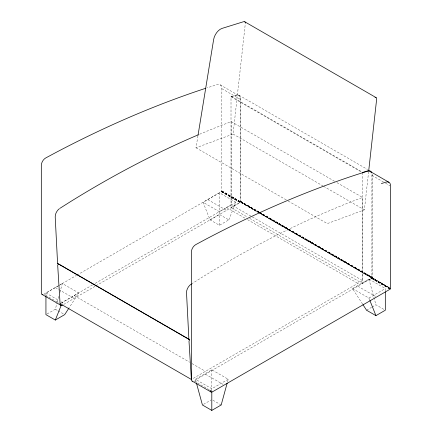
<?xml version="1.0" encoding="UTF-8"?>
<svg xmlns="http://www.w3.org/2000/svg" width="432" height="432" viewBox="0 0 432 432"><rect width="100%" height="100%" fill="white"/><g stroke="black" fill="none" stroke-linecap="round" stroke-linejoin="round"><path stroke-width="0.32" stroke-dasharray="2.16 1.62" d="M76.988 275.103L221.638 191.522L221.864 88.673A8.456 4.882 -60 0 0 217.204 84.634L207.036 87.847M231.298 96.935L235.958 95.461A8.456 4.882 -60 0 1 240.619 99.506L240.397 202.349L96.914 285.255M231.012 207.619L240.386 202.203L240.835 201.425L240.835 99.16A8.456 4.882 -60 0 0 236.174 95.116L231.012 96.752L231.012 207.619L247.352 217.053M209.218 389.761L193.871 380.9L371.704 278.159L372.146 277.236L372.146 174.971A8.456 4.882 -60 0 0 371.995 173.518M197.937 135.837L195.988 147.793L233.08 134.039L245.322 23.485A3.046 1.76 -60 0 0 245.338 23.166M288.198 201.031L327.294 223.603L364.387 209.849L368.615 171.655M47.039 313.999L55.318 309.22L57.073 302.789M57.251 302.146L58.833 296.363M59.886 292.502L62.348 283.5L78.764 292.977L69.385 307.417M227.513 381.834L228.22 379.264L211.804 369.787L195.394 379.264L196.268 382.477M61.862 303.664L62.348 302.454L78.764 292.977M228.83 219.872L235.861 202.273L219.451 192.802L203.035 202.273L210.071 219.872L219.451 225.288L228.83 219.872L219.451 214.461L210.071 219.872M249.685 218.403L362.318 283.43L371.92 277.814L371.925 175.316A8.456 4.882 -60 0 0 371.59 173.227M191.381 284.035L201.771 277.468A1079.752 623.398 -60 0 1 356.627 199.692L362.61 197.473L362.61 280.606L192.505 378.81M45.938 295.601L45.938 292.977L59.519 285.136M60.086 284.807L62.348 283.5M58.304 285.892L43.805 294.262L59.152 303.124M58.887 285.552L76.405 275.438M61.198 303.005L92.826 284.742M95.164 283.392L231.298 204.795L251.726 216.589M235.861 202.273L219.451 211.75L203.035 202.273M63.72 304.42L96.331 285.595M362.594 304.112L352.49 288.565L368.906 279.088L385.317 288.565L385.317 291.19M228.22 379.264L211.804 388.741L195.394 379.264M352.49 288.565L368.906 298.037L385.317 288.565M203.531 404.347L211.253 399.886M366.563 310.225L371.525 307.357M372.076 307.039L375.937 304.808L384.215 309.587M334.595 181.3L231.298 121.662L225.32 123.881A1079.752 623.398 -60 0 0 199.498 134.293M239.08 95.288L367.47 169.414M220.104 84.802L238.864 95.634M221.864 88.673L240.619 99.506M371.925 175.316L383.297 181.877M385.571 183.19L390.118 185.814M231.52 96.59L361.66 171.725M231.012 96.752L361.735 172.222M336.928 182.644L362.61 197.473M233.08 134.039L322.952 185.927M323.536 186.262L364.387 209.849M195.988 147.793L287.615 200.691M240.835 201.425L258.93 211.874M259.513 212.209L372.146 277.236M240.824 201.571L258.914 212.015M259.497 212.35L372.13 277.382M240.802 201.647L258.892 212.09M259.475 212.425L372.109 277.457M240.775 201.722L258.871 212.166M259.454 212.501L372.082 277.533M221.864 190.944L240.619 201.771M240.743 201.798L258.833 212.242M259.421 212.576L390.685 288.414M240.705 201.868L258.795 212.312M259.378 212.652L372.011 277.679M221.848 191.084L258.752 212.382M259.335 212.722L390.668 288.554M221.827 191.16L258.12 212.112M260.453 213.462L390.085 288.301M221.8 191.236L390.625 288.706M221.767 191.311L240.489 202.214M371.833 277.949L390.026 288.452M221.686 191.452L257.899 212.312M258.482 212.647L371.698 278.014M371.752 278.095L389.372 288.268M221.638 191.522L240.397 202.349M371.704 278.159L390.463 288.992M221.584 191.581L240.343 202.408M371.65 278.219L389.27 288.392M221.53 191.635L240.289 202.462M371.596 278.273L390.355 289.105M221.416 191.716L240.17 202.549M371.477 278.359L390.236 289.186M252.31 216.923L362.61 280.606M226.552 207.538L245.225 218.317M247.563 219.667L357.858 283.349M207.792 199.584L226.552 210.411M357.858 286.222L375.478 296.395M74.142 295.531L189.691 362.243M192.024 363.593L205.448 371.342M55.382 287.577L58.223 289.219M58.795 289.543L74.142 298.404M205.448 374.215L223.069 384.388M45.938 292.977L58.952 300.494M61.22 301.801L62.348 302.454M209.785 390.091L211.491 391.073M55.318 309.22L57.521 310.495M58.072 310.813L63.59 313.999M212.911 400.205L221.184 404.984M368.906 298.037L369.63 299.862M368.906 279.088L375.937 304.808M362.318 172.562L362.318 283.43M231.298 121.662L231.298 204.795M219.451 192.802L219.451 225.288M211.804 369.787L211.804 390.965"/><path stroke-width="0.65" d="M368.69 170.986L376.628 99.295A3.046 1.76 -60 0 0 374.976 97.486M198.045 135.173L213.64 39.523A9.941 5.74 -60 0 1 222.107 28.382L243.67 21.676A3.046 1.76 -60 0 1 245.279 22.594M227.162 383.119L221.184 404.984L211.804 410.4L202.424 404.984L196.447 383.119M45.938 296.26L45.938 314.636L55.318 320.053L61.139 305.489M69.023 307.973L64.692 314.636L55.318 320.053M59.416 208.651C56.905 210.6 55.183 213.721 55.215 216.934L57.58 263.38A2.538 1.463 -60 0 0 58.433 263.984A2.057 1.188 -60 0 0 57.694 265.421L60.075 303.653A3.521 2.036 -60 0 0 62.564 305.089M60.075 208.224L70.465 201.658A1079.752 623.398 -60 0 1 198.261 134.816M362.95 304.668L366.563 310.225L375.937 315.635L385.317 310.225L385.317 291.843M362.318 172.562L367.486 170.926A8.456 4.882 -60 0 1 371.552 172.314M381.364 183.573L386.024 182.104A8.456 4.882 -60 0 1 390.685 186.143L390.463 288.992L212.63 391.732A3.521 2.036 -60 0 1 210.136 390.29M244.793 21.8L376.105 97.605M370.17 171.439L388.93 182.272M57.58 263.38L188.887 339.19A2.538 1.463 -60 0 0 189.74 339.795A2.057 1.188 -60 0 0 189 341.231L191.381 379.463A3.521 2.036 -60 0 0 192.353 381.181M59.017 264.325L189.74 339.795M60.075 303.653L191.381 379.463L191.381 252.04A5.999 3.461 -60 0 1 195.772 244.609L206.566 238.82A1267.855 731.997 -60 0 1 357.102 174.485L367.27 171.272A8.456 4.882 -60 0 1 371.007 172.168M42.044 294.435L60.804 305.262M192.11 381.073L210.87 391.905M369.873 300.467L375.937 315.635M188.887 339.19L186.521 292.745A6.842 3.953 -60 0 1 191.381 284.035M211.804 391.365L211.804 410.4M205.799 88.252A1267.855 731.997 -60 0 0 56.5 152.183L45.706 157.966A5.999 3.461 -60 0 0 41.315 165.397L41.315 292.82A3.521 2.036 -60 0 0 42.849 294.592"/></g></svg>
